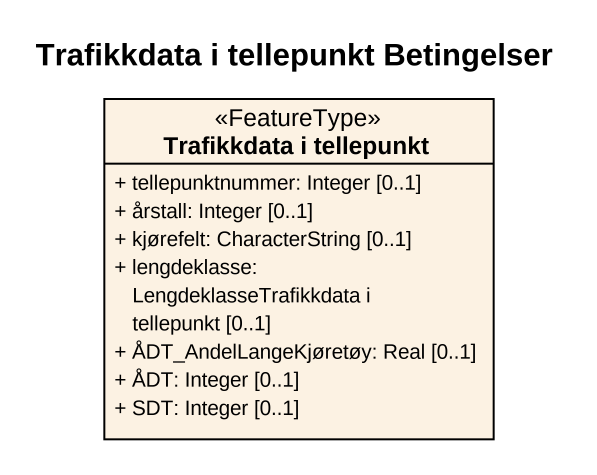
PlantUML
@startuml
title Trafikkdata i tellepunkt Betingelser
hide circle
hide empty members
skinparam classAttributeIconSize 0
class "Trafikkdata i tellepunkt" as Trafikkdata_i_tellepunkt <<FeatureType>> {
  + tellepunktnummer: Integer [0..1]
  + årstall: Integer [0..1]
  + kjørefelt: CharacterString [0..1]
  + lengdeklasse: LengdeklasseTrafikkdata i tellepunkt [0..1]
  + ÅDT_AndelLangeKjøretøy: Real [0..1]
  + ÅDT: Integer [0..1]
  + SDT: Integer [0..1]
}
@enduml
